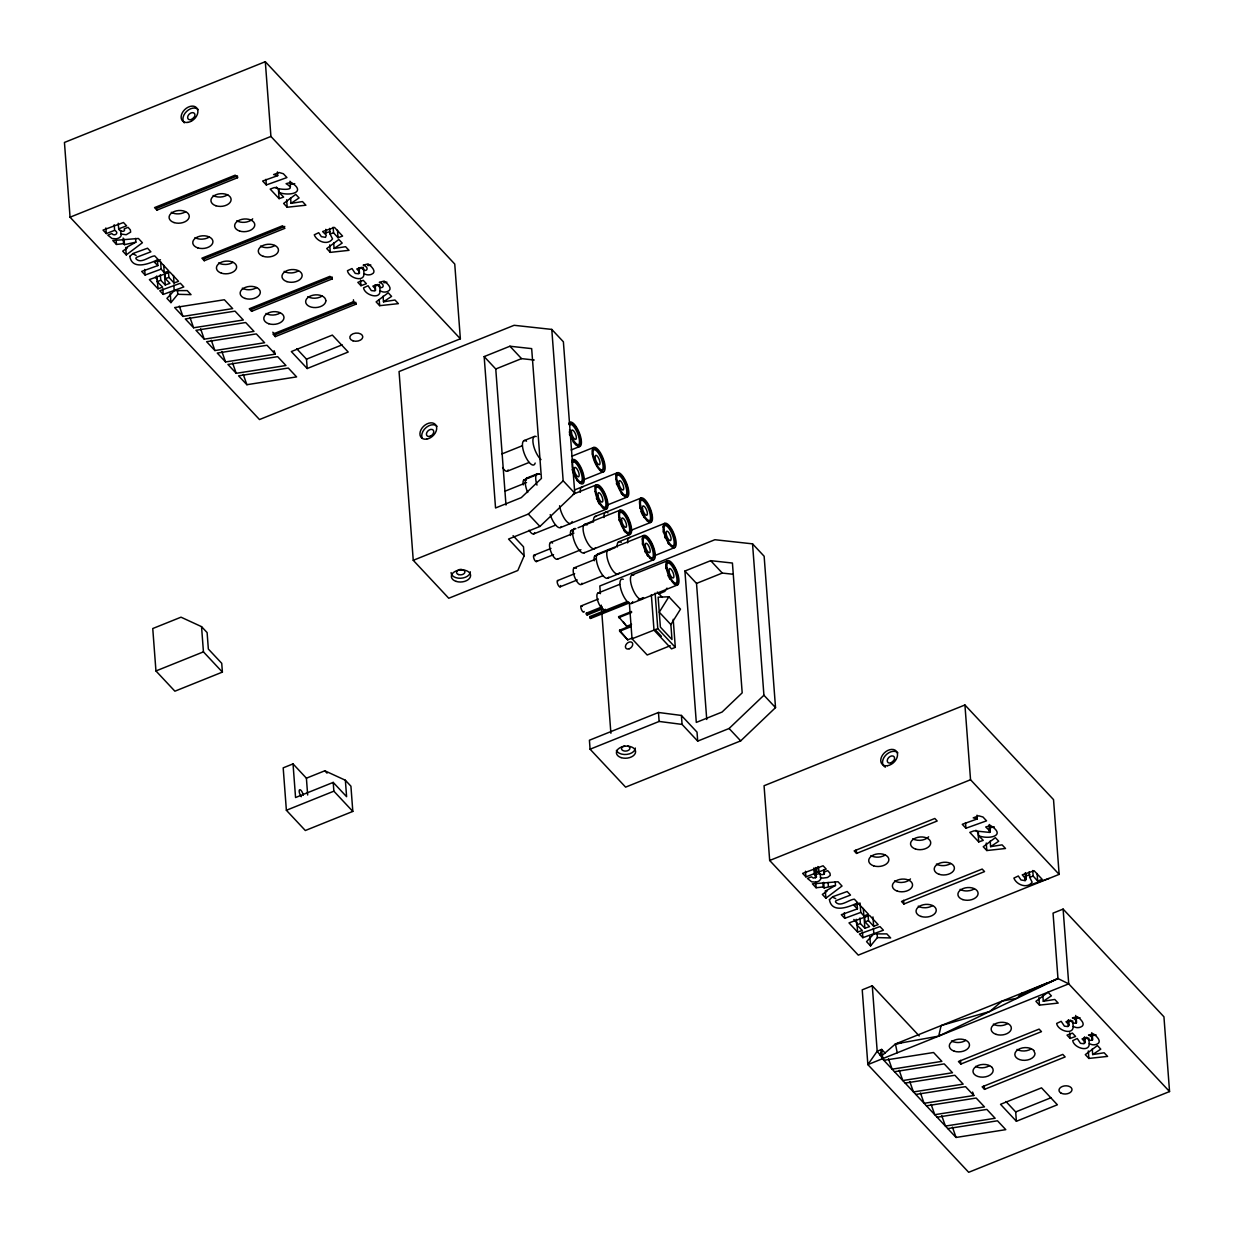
<?xml version="1.0" encoding="UTF-8"?>
<svg xmlns="http://www.w3.org/2000/svg" width="1234" height="1234" viewBox="0 0 1234 1234"><rect width="100%" height="100%" fill="white"/><g stroke="black" fill="none" stroke-linecap="round" stroke-linejoin="round"><path stroke-width="1.5" d="M817.864 866.53L818.296 872.145C818.744 875.137 826.04 875.724 823.757 872.207L827.69 870.633L829.958 873.148L830.266 875.415L827.52 877.497L822.692 878.13L820.487 877.328L820.194 873.579M881.616 1057.122L882.14 1055.471L895.437 1043.964L938.704 1036.113L941.11 1025.593L989.807 1011.448L1002.178 1001.052L1017.186 998.229L1021.69 993.2M1073.164 1026.518C1073.395 1035.588 1057.692 1030.637 1056.659 1023.449L1061.178 1021.32L1064.418 1026.164L1067.873 1026.565L1068.505 1024.374L1065.975 1021.721L1070.665 1020.117C1074.043 1026.95 1080.444 1020.703 1072.408 1017.88L1077.313 1016.677C1080.228 1018.729 1086.691 1024.683 1080.722 1027.043A5.43 3.409 -4.3 0 1 1075.94 1027.475L1073.164 1026.518L1072.747 1020.919M1089.252 1043.702C1089.483 1052.772 1073.781 1047.82 1072.732 1040.632L1077.251 1038.488L1080.49 1043.332L1083.961 1043.733L1084.593 1041.558L1082.048 1038.889L1086.738 1037.285C1090.116 1044.118 1096.517 1037.887 1088.496 1035.064L1093.386 1033.845C1096.301 1035.897 1102.764 1041.866 1096.795 1044.211A5.43 3.409 -4.3 0 1 1092.028 1044.658L1089.252 1043.702L1088.82 1038.087M666.992 588.109L664.817 591.379L658.833 594.001M363.984 273.763C364.215 282.833 348.512 277.881 347.464 270.693L351.983 268.565L355.222 273.393L358.693 273.809L359.325 271.619L356.78 268.966L361.469 267.362C364.848 274.195 371.249 267.948 363.212 265.125L368.118 263.922C371.033 265.973 377.496 271.927 371.527 274.287A5.43 3.409 -4.3 0 1 366.76 274.719L363.984 273.763L363.552 268.164M380.057 290.931C380.288 300.016 364.585 295.065 363.536 287.861L368.056 285.733L371.295 290.576L374.766 290.977L375.398 288.802L372.853 286.134L377.558 284.53C380.92 291.363 387.337 285.131 379.301 282.308L384.19 281.09C387.121 283.141 393.584 289.095 387.599 291.455A5.43 3.409 -4.3 0 1 382.833 291.903L380.057 290.931L379.64 285.332M978.331 831.963L978.608 835.696L983.267 840.369L978.732 841.912L969.801 832.379L974.058 830.821L989.545 832.41L989.961 825.808M1025.778 873.78L1026.194 879.379L1025.13 880.629L1020.981 879.965L1018.328 875.986L1013.885 878.099C1016.477 884.963 1027.567 889.004 1032.133 882.171L1029.665 877.281L1029.233 871.682M524.172 555.763L517.817 570.494L448.76 598.259L413.251 560.313L399.06 371.557L514.131 325.298L551.783 329.416L563.383 341.803L574.766 493.184L539.937 526.44L508.547 539.057L524.172 555.763L523.494 546.785L513.082 535.664M668.874 596.762L659.264 612.172L670.864 624.574L671.99 639.521L660.391 627.119L658.138 597.225L668.874 596.762L680.489 609.149L670.864 624.574M815.875 867.502L816.229 877.374L813.345 878.084L811.401 876.834L807.422 878.438L811.664 881.816L815.674 882.109A7.311 4.597 -4.3 0 0 819.391 880.737L820.826 878.932L820.487 877.328M173.793 285.008L174.225 290.607L166.945 298.366L170.94 302.623L177.773 294.294L177.495 290.561M873.41 928.292L873.842 933.891L866.561 941.65L870.556 945.907L877.389 937.578L877.112 933.845M413.251 560.313L528.322 514.054L563.167 480.797L551.783 329.416M752.539 543.855L764.139 556.241L775.523 707.622L740.693 740.878L625.607 787.138L590.083 749.208L589.42 740.23L658.462 712.481L681.399 715.442L682.078 724.404L697.704 741.11L729.093 728.492L763.923 695.236L752.539 543.855L714.887 539.721L599.817 585.996L600.387 593.647M363.29 267.223L358.091 269.367M379.378 284.406L374.18 286.535M227.75 194.602L227.395 194.91A10.119 6.355 -4.3 0 1 213.112 195.481M928.631 836.806L927.012 838.194A10.119 6.355 -4.3 0 1 912.728 838.765M135.863 242.157L126.886 247.216L127.441 247.803L122.721 251.134L126.254 254.914L142.404 242.728L138.409 238.47L112.818 240.553L116.474 244.455L123.554 243.653L124.48 244.656L135.863 242.157L135.586 238.424M835.48 885.457L826.502 890.501L827.058 891.087L822.338 894.419L825.87 898.198L842.02 886.027L838.025 881.755L812.435 883.852L816.09 887.755L823.171 886.938L824.096 887.94L835.48 885.457L835.202 881.708M291.008 203.363L299.091 197.949L295.744 194.37L283.635 203.44L287.183 207.235L305.878 205.214L302.484 201.574L291.008 203.363L290.576 197.764M334.106 248.481L342.188 243.067L338.841 239.489L326.732 248.574L330.28 252.368L348.991 250.332L345.582 246.692L334.106 248.481L333.674 242.882M383.481 301.806L391.579 296.391L388.216 292.797L376.123 301.883L379.671 305.677L398.366 303.641L394.973 300.016L383.481 301.806L383.064 296.191M990.624 846.647L998.707 841.233L995.36 837.655L983.251 846.74L986.799 850.534L1005.494 848.498L1002.101 844.858L990.624 846.647L990.192 841.048M1043.285 1001.252L1051.383 995.838L1048.021 992.244L1035.928 1001.329L1039.475 1005.124L1058.17 1003.088L1054.777 999.463L1043.285 1001.252L1042.869 995.637M1092.676 1054.561L1100.774 1049.147L1097.412 1045.568L1085.303 1054.638L1088.851 1058.433L1107.561 1056.397L1104.152 1052.772L1092.676 1054.561L1092.26 1048.946M1169.554 1091.55L1163.94 1016.801L1063.106 909.088L1053.049 913.129L1057.97 978.547C1044.967 984.377 1031.948 988.881 1019.438 995.715L1057.97 978.547L1068.721 983.853L1169.554 1091.55L968.69 1172.3L867.857 1064.603L862.227 989.838L872.268 985.796L919.207 1035.928M814.749 868.458L815.52 868.026L815.936 873.626M330.203 231.56L325.221 233.041M1029.819 874.844L1024.837 876.325M1071.621 1020.78L1067.287 1022.122M1087.709 1037.964L1083.359 1039.29M938.704 1036.113L1057.97 978.547M265.31 61.7L64.446 142.45L70.06 217.199L259.495 419.545L460.359 338.795L454.744 264.045L265.31 61.7L270.925 136.45L460.359 338.795M70.06 217.199L270.925 136.45M156.919 210.135L237.56 177.711L237.422 175.845L156.78 208.268L156.919 210.135L154.543 207.605L235.2 175.182L237.56 177.711M118.248 223.246L118.68 228.861L126.578 225.822L123.477 222.506L103.024 230.095L106.294 233.581L114.623 230.357C119.899 232.702 114.376 237.005 111.785 233.55L107.805 235.139L112.047 238.517L116.058 238.825A7.311 4.597 -4.3 0 0 119.775 237.452L121.21 235.648L120.577 230.295M277.712 175.644L262.641 181.028L266.313 184.946L286.936 177.557L283.357 173.732L279.146 172.529L273.624 174.565L277.712 175.644L277.419 171.912M284.792 226.439L204.134 258.847L204.273 260.729L284.931 228.305L282.555 225.776L201.898 258.199L204.273 260.729M251.628 311.307L332.285 278.884L332.147 277.018L251.489 309.441L251.628 311.307L249.268 308.778L329.91 276.354L332.285 278.884M355.963 304.181L353.587 301.651L272.945 334.075L275.305 336.604L355.963 304.181L355.824 302.315L275.167 334.738L272.807 332.208M296.731 348.744L306.495 359.171L342.142 344.841M307.204 368.519L348.204 352.029L332.332 335.093L291.332 351.567L307.204 368.519L306.495 359.171M484.16 356.595L509.935 346.23L531.669 348.62L541.433 478.422L521.319 497.611L495.544 507.976L484.16 356.595L495.759 368.997L505.986 505.045M495.759 368.997L521.535 358.631L534.214 360.019M523.818 440.723L534.276 436.512M501.976 453.911L522.059 445.844M507.328 471.203L529.093 462.457M571.172 449.947L580.057 446.369M572.19 456.086L593.523 447.51M526.625 478.098L537.098 473.902M523.987 479.872L539.042 473.825M504.783 491.286L526.548 482.54M582.402 480.242L603.734 471.666M574.658 489.913L617.216 472.807M573.224 494.186L596.346 484.885M155.947 670.957L203.44 651.861L222.398 672.098L174.889 691.194L155.947 670.957L152.754 628.538L181.012 617.185L201.543 626.641L207.111 632.579L208.345 649.022L221.734 663.321L222.398 672.098M533.813 533.875L555.578 525.129M607.853 504.814L627.412 496.963M560.514 527.55L606.542 509.04M594.85 516.599L640.893 498.104M584.453 524.481L620.023 510.182M571.342 530.466L574.689 529.124M578.036 527.766L593.107 521.72M550.472 542.544L573.903 533.134M533.859 555.315L550.981 548.436M536.435 561.547L553.557 554.652M557.49 559.172L580.936 549.747M631.53 530.111L651.105 522.244M584.191 552.832L630.235 534.337M618.543 541.896L664.571 523.386M597.672 553.973L643.701 535.479M595.019 555.747L615.103 547.68M574.149 567.841L595.914 559.095M557.537 580.612L574.658 573.717M560.113 586.829L577.234 579.949M581.168 584.453L602.932 575.707M655.208 555.408L674.782 547.541M607.868 578.129L653.912 559.634M631.808 575.075L667.378 560.776M597.827 593.138L619.591 584.392M581.229 605.894L598.336 599.014M684.916 571.034L710.691 560.668L732.425 563.043L742.189 692.845L722.075 712.049L696.3 722.414L684.916 571.034L696.516 583.42L706.743 719.484M602.932 608.686L587.153 615.041L586.428 614.285L586.351 613.159L602.13 606.819M586.428 614.285L602.223 607.93M629.479 602.84L590.639 618.45L589.929 617.694L589.837 616.568L626.918 601.668M589.929 617.694L628.769 602.084M638.225 599.724L643.531 597.595M631.561 603.426L677.589 584.916M696.516 583.42L722.291 573.07L733.166 574.257M631.577 611.478L618.558 616.707L626.687 626.301L631.561 624.327M618.635 617.694L631.654 612.465M632.579 637.885L627.705 639.844L619.653 631.253L619.576 630.219L630.96 625.638M619.653 631.253L631.037 626.671M293.029 763.892L283.188 767.856L286.381 810.275L305.322 830.513L352.816 811.417L350.919 786.181L345.366 780.243L324.82 770.787L306.402 778.191L293.029 763.892L295.558 797.534L333.211 782.402L346.6 796.686L345.366 780.243M629.371 603.287L632.039 638.796L657.784 628.63L675.307 647.356L671.527 648.868L654.005 630.158L651.336 594.649M670.216 645.737L647.187 654.992L632.039 638.796M286.381 810.275L333.874 791.179L352.816 811.417M590.083 749.208L659.141 721.443L682.078 724.404M964.926 704.984L764.062 785.734L769.677 860.484L858.278 955.131L1059.142 874.382L1053.527 799.617L964.926 704.984L970.541 779.749L1059.142 874.382M769.677 860.484L970.541 779.749M856.535 853.419L937.177 821.011L934.817 818.481L854.159 850.889L856.535 853.419L856.257 849.686M818.296 872.145L826.194 869.106L823.093 865.79L802.64 873.379L805.91 876.865L814.239 873.657L816.584 876.85M977.313 818.929L962.258 824.312L965.929 828.23L986.552 820.841L982.974 817.016L978.763 815.813L973.24 817.849L977.313 818.929L977.035 815.196M903.89 904.013L984.547 871.59L982.171 869.06L901.514 901.483L903.89 904.013L903.612 900.28M897.211 1052.787L895.437 1043.964L1047.327 982.912M960.823 1064.063L1041.481 1031.639L1039.105 1029.11L958.448 1061.533L960.823 1064.063L960.546 1060.33M984.501 1089.36L1065.158 1056.936L1062.783 1054.407L982.141 1086.83L984.501 1089.36L984.223 1085.627M1005.926 1101.499L1015.69 1111.927L1051.337 1097.597M1016.384 1121.274L1057.384 1104.785L1041.527 1087.848L1000.527 1104.322L1016.384 1121.274L1015.69 1111.927M145.103 275.043L161.145 269.12L164.245 272.668L168.842 270.971L158.97 260.42L154.404 262.148L157.844 265.588L141.694 271.403L145.103 275.043L144.686 269.428M844.719 918.327L860.761 912.404L863.862 915.952L868.458 914.255L858.586 903.72L854.021 905.432L857.46 908.872L841.31 914.687L844.719 918.327L844.303 912.728M168.441 271.773L168.873 277.372L174.04 282.972L178.544 281.337L169.937 272.128L149.376 279.594L157.998 288.802L162.641 287.167L157.104 281.599L156.687 276M868.057 915.057L868.489 920.672L873.657 926.256L878.161 924.621L869.554 915.427L848.992 922.893L857.615 932.086L862.257 930.451L856.72 924.898L856.303 919.284M163.227 294.402L183.789 286.936L180.365 283.265L159.788 290.73L163.227 294.402L162.811 288.787M333.149 227.226L333.566 232.825L338.039 237.715L342.589 236.08L334.522 227.457L322.614 231.545L326.285 235.154L325.514 237.344L321.364 236.666L318.711 232.702L314.269 234.815C316.86 241.679 327.951 245.72 332.517 238.887L330.049 233.997L329.617 228.398M862.844 937.686L883.405 930.235L879.981 926.564L859.404 934.015L862.844 937.686L862.427 932.086M1032.765 870.51L1033.182 876.109L1037.655 880.999L1042.206 879.364L1034.138 870.757L1022.23 874.829L1026.194 879.379M157.104 281.599L160.759 280.272L165.263 284.977L169.891 283.342L165.402 278.637L164.986 273.022M856.72 924.898L860.376 923.556L864.88 928.261L869.507 926.626L865.019 921.921L864.602 916.322M165.402 278.637L168.873 277.372M360.96 285.686L366.405 283.712L363.259 280.349L357.829 282.355L360.96 285.686L360.529 280.087M865.019 921.921L868.489 920.672M1070.14 1038.442L1075.601 1036.467L1072.454 1033.105L1067.024 1035.11L1070.14 1038.442L1069.724 1032.843M157.134 260.929L160.451 259.772M856.751 904.214L860.067 903.057L860.761 912.404M1030.961 884.639L1049.101 878.423M278.992 192.411C288.417 196.391 307.636 192.828 291.039 182.323L286.103 183.681C298.643 191.193 279.285 189.805 274.442 187.537L270.184 189.095L279.115 198.628L283.65 197.085L278.992 192.411L278.714 188.679M330.049 233.997L333.566 232.825M1029.665 877.281L1033.182 876.109M294.741 183.635L291.486 184.298M994.357 826.919L991.103 827.582M182.94 316.413L232.655 308.608L224.372 299.754L174.657 307.559L182.94 316.413L179.3 306.078M193.599 327.781L243.314 319.992L235.031 311.138L185.301 318.943L193.599 327.781L189.959 317.462M204.242 339.165L253.973 331.375L245.674 322.521L195.959 330.311L204.242 339.165L200.618 328.846M214.901 350.549L264.616 342.743L256.333 333.905L206.618 341.695L214.901 350.549L211.276 340.229M275.275 354.127L266.991 345.273L217.277 353.078L225.56 361.932L275.275 354.127L274.071 350.687M236.218 373.316L285.933 365.511L277.65 356.657L227.935 364.462L236.218 373.316L232.578 362.981M246.877 384.7L296.592 376.894L288.309 368.041L238.578 375.846L246.877 384.7L243.237 374.365M895.437 1043.964L900.974 1043.085M894.496 1071.698L944.211 1063.893L952.494 1072.747L902.779 1080.552L899.154 1070.217M905.154 1083.082L954.869 1075.277L963.152 1084.131L913.438 1091.936L909.797 1081.601M915.813 1094.45L965.528 1086.66L973.811 1095.514L924.096 1103.304L920.456 1092.985M926.456 1105.834L976.187 1098.044L984.47 1106.883L934.755 1114.688L931.115 1104.368M937.115 1117.217L986.83 1109.412L995.128 1118.266L945.414 1126.071L941.773 1115.752M947.774 1128.601L997.488 1120.796L1005.772 1129.65L956.057 1137.455L882.387 1058.757M814.486 874.335L818.142 874.042M174.225 290.607L187.229 290.607L191.023 294.648L177.773 294.294M873.842 933.891L886.845 933.891L890.639 937.948L877.389 937.578M978.608 835.696C988.033 839.675 1007.252 836.112 990.655 825.608L985.704 826.965L990.378 831.408M888.495 1058.834L892.136 1069.168L941.851 1061.363L933.552 1052.509L883.837 1060.314L882.14 1055.471L879.965 1054.916L881.678 1049.409L885.04 1053.003M136.11 255.407L133.38 254.034M835.726 898.691L832.996 897.319M307.837 296.638L309.919 297.579A10.119 6.355 -4.3 0 0 322.12 296.067M265.989 313.467L268.071 314.392A10.119 6.355 -4.3 0 0 280.272 312.896M1017.017 1049.409L1019.099 1050.335A10.119 6.355 -4.3 0 0 1031.3 1048.838M975.6 1066.423L977.251 1067.148A10.119 6.355 -4.3 0 0 989.452 1065.652M120.87 234.044L126.192 234.722L130.65 232.115L130.341 229.863L128.074 227.349L124.156 228.922C126.423 232.439 119.127 231.853 118.68 228.861M509.935 346.23L521.535 358.631M710.691 560.668L722.291 573.07M563.167 480.797L574.766 493.184M763.923 695.236L775.523 707.622M657.336 592.058L662.334 597.41M655.053 629.541L661.362 636.297M528.322 514.054L539.937 526.44M729.093 728.492L740.693 740.878M623.155 621.627L626.687 626.301M619.576 630.219L627.705 639.844M589.837 616.568L590.639 618.45M586.351 613.159L587.153 615.041M681.399 715.442L697.025 732.132L697.704 741.11M324.82 770.787L327.041 773.163M975.878 830.251L978.022 832.564L978.732 841.912M276.262 186.966L278.421 189.28L279.115 198.628M853.835 919.438L856.905 922.754L857.615 932.086M155.237 277.249L157.289 279.455M882.742 1058.618L877.189 1051.214L872.268 985.796M972.608 1092.059L973.811 1095.514M952.432 1127.12L956.057 1137.455M221.919 351.597L225.56 361.932M1092.229 1034.154L1092.645 1039.768M1091.812 1032.627L1092.368 1040.092M1091.519 1034.74L1091.936 1040.355M1088.295 1050.952L1088.851 1058.433M1084.532 1036.884L1084.948 1042.499M1084.316 1037.609L1084.748 1043.208M1076.156 1016.986L1076.572 1022.585M1075.724 1015.443L1076.295 1022.924M1075.431 1017.572L1075.863 1023.171M1063.106 909.088L1068.721 983.853L867.857 1064.603L877.189 1051.214L881.678 1049.409L882.14 1055.471M1068.443 1019.716L1068.875 1025.315M1068.243 1020.425L1068.659 1026.04M1037.1 873.518L1037.655 880.999M1038.905 997.643L1039.475 1005.124M1025.377 872.623L1025.793 878.238M1024.852 876.896L1025.13 880.629M989.622 824.513L990.177 831.994M988.989 824.929L989.545 832.41M986.244 843.053L986.799 850.534M965.512 822.631L965.929 828.23M872.947 916.908L873.657 926.256M869.847 936.575L870.556 945.907M864.186 918.914L864.88 928.261M863.306 908.471L863.862 915.952M859.959 917.957L860.376 923.556M857.044 903.257L857.46 908.872M828.091 882.495L828.369 886.228M824.142 869.862L824.42 873.595M823.942 870.186L824.219 873.934M825.315 890.717L825.87 898.198M823.68 882.341L824.096 887.94M822.893 883.205L823.171 886.938M818.605 867.317L819.021 872.916M815.042 872.191L815.458 877.806M814.625 868.921L815.057 874.52M815.674 882.14L816.09 887.755M813.808 868.042L814.239 873.657M805.478 871.25L805.91 876.865M673.193 619.314L675.307 647.356M655.115 593.122L657.784 628.63M658.462 712.481L659.141 721.443M601.251 605.123L610.892 733.258M379.239 300.063L379.671 305.677M375.136 284.838L375.552 290.453M359.048 267.67L359.48 273.285M353.448 299.785L353.587 301.651M337.484 230.234L338.039 237.715M329.725 244.887L330.28 252.368M325.761 229.339L326.038 233.072M290.005 181.228L290.422 186.828M333.211 782.402L333.874 791.179M286.627 199.769L287.183 207.235M265.896 179.346L266.313 184.946M275.167 334.738L275.305 336.604M306.402 778.191L307.667 795.005M201.543 626.641L203.44 651.861M173.485 275.49L174.04 282.972M170.23 293.276L170.94 302.623M163.69 265.187L164.245 272.668M164.569 275.629L165.263 284.977M160.59 261.639L161.145 269.12M160.343 274.658L160.759 280.272M157.428 259.973L157.844 265.588M157.428 281.337L157.998 288.802M125.698 247.432L126.254 254.914M124.063 239.041L124.48 244.656M123.138 238.054L123.554 243.653M116.197 240.723L116.474 244.455M114.207 224.758L114.623 230.357M105.862 227.966L106.294 233.581M891.642 763.044A4.211 2.931 -43.1 0 1 894.835 760.298M950.689 863.491A10.119 6.355 -4.3 0 1 948.591 864.587L946.139 865.312A10.119 6.355 -4.3 0 1 936.405 864.062M885.38 767.162A9.625 6.694 -43.1 0 1 885.364 755.609A9.625 6.694 -43.1 0 1 897.874 752.848M885.164 855.008A10.119 6.355 -4.3 0 1 883.066 856.103L880.613 856.843A10.119 6.355 -4.3 0 1 870.88 855.578M818.682 871.389A7.311 4.597 -4.3 0 1 814.98 872.762M932.518 905.602A10.119 6.355 -4.3 0 1 925.361 907.746L922.754 907.638A10.119 6.355 -4.3 0 1 918.25 906.172M974.366 888.773A10.119 6.355 -4.3 0 1 969.816 890.609L967.209 890.933A10.119 6.355 -4.3 0 1 960.098 889.344M910.461 878.932A10.119 6.355 -4.3 0 1 904.291 882.14L901.684 882.464A10.119 6.355 -4.3 0 1 894.573 880.875M301.312 796.701A4.211 1.481 68.1 0 1 299.183 791.426A4.211 1.481 68.1 0 1 300.834 790.207A4.211 1.481 68.1 0 1 303.255 795.282M184.313 122.86A9.625 6.694 -43.1 0 1 186.612 111.415A9.625 6.694 -43.1 0 1 198.258 109.564M252.692 218.819A10.119 6.355 -4.3 0 1 248.975 221.287L246.522 222.027A10.119 6.355 -4.3 0 1 236.789 220.763M185.547 211.724A10.119 6.355 -4.3 0 1 183.45 212.819L180.997 213.559A10.119 6.355 -4.3 0 1 171.264 212.294M370.817 264.94A5.43 3.409 -4.3 0 1 367.639 265.541M386.905 282.108A5.43 3.409 -4.3 0 1 383.728 282.709M298.427 270.786A10.119 6.355 -4.3 0 1 291.27 272.93L288.663 272.822A10.119 6.355 -4.3 0 1 284.159 271.357M232.902 262.318A10.119 6.355 -4.3 0 1 225.745 264.462L223.138 264.354A10.119 6.355 -4.3 0 1 218.634 262.888M274.75 245.489A10.119 6.355 -4.3 0 1 270.2 247.324L267.593 247.633A10.119 6.355 -4.3 0 1 260.482 246.06M209.225 237.021A10.119 6.355 -4.3 0 1 204.674 238.841L202.067 239.165A10.119 6.355 -4.3 0 1 194.957 237.591M256.579 287.599A10.119 6.355 -4.3 0 1 246.815 289.635L244.378 289.095A10.119 6.355 -4.3 0 1 242.311 288.17M191.656 120.685A4.211 2.931 -43.1 0 1 195.219 117.014M1007.623 1023.541A10.119 6.355 -4.3 0 1 1000.466 1025.685L997.843 1025.577A10.119 6.355 -4.3 0 1 993.339 1024.112M965.775 1040.37A10.119 6.355 -4.3 0 1 955.995 1042.406L953.574 1041.866A10.119 6.355 -4.3 0 1 951.491 1040.941M1080.012 1017.695A5.43 3.409 -4.3 0 1 1075.246 1018.143M1096.085 1034.863A5.43 3.409 -4.3 0 1 1091.319 1035.311M461.362 569.476A4.211 2.653 -4.3 0 1 459.187 569.568M422.151 438.116A9.625 6.694 -43.1 0 1 426.378 427.303A9.625 6.694 -43.1 0 1 437.052 426.27M470.324 571.805A9.625 6.047 -4.3 0 1 460.621 578.252A9.625 6.047 -4.3 0 1 451.089 572.576M627.844 746.061A4.211 2.653 -4.3 0 1 628.661 750.195A4.211 2.653 -4.3 0 1 622.044 749.917A4.211 2.653 -4.3 0 1 624.651 745.922M635.325 748.051A9.625 6.047 -4.3 0 1 626.887 754.406A9.625 6.047 -4.3 0 1 616.398 750.38M627.643 542.867A13.127 4.612 68.1 0 1 630.219 537.5M663.182 527.134A11.307 3.964 68.1 0 1 671.697 533.088A11.307 3.964 68.1 0 1 671.99 546.477M668.581 543.916A11.307 3.964 68.1 0 1 667.856 542.945M665.172 538.039A11.307 3.964 68.1 0 1 664.632 536.667M663.414 532.564A11.307 3.964 68.1 0 1 663.182 531.283M617.185 547.078A13.127 4.612 68.1 0 1 621.226 542.343M594.279 560.776A9.024 3.162 68.1 0 1 596.346 555.778M527.705 492.505A13.127 4.612 68.1 0 1 528.553 478.129M536.991 485.101A13.127 4.612 68.1 0 1 539.782 474.35M571.789 460.606A13.127 4.612 68.1 0 1 581.553 468.827A13.127 4.612 68.1 0 1 582.093 483.975A13.127 4.612 68.1 0 1 572.098 469.198M571.836 462.102A11.307 3.964 68.1 0 1 580.643 471.342A11.307 3.964 68.1 0 1 579.486 482.525M577.404 480.967A11.307 3.964 68.1 0 1 576.679 480.119M608.748 577.111A13.127 4.612 68.1 0 1 598.752 568.38A13.127 4.612 68.1 0 1 598.876 553.788M581.97 583.219A9.024 3.162 68.1 0 1 574.566 576.926A9.024 3.162 68.1 0 1 576.278 568.35M619.206 572.915A13.127 4.612 68.1 0 1 608.886 563.383A13.127 4.612 68.1 0 1 610.059 549.809M560.498 585.548A3.378 1.188 68.1 0 1 559.141 586.443A3.378 1.188 68.1 0 1 557.228 582.371A3.378 1.188 68.1 0 1 558.246 580.751M650.519 558.4A11.307 3.964 68.1 0 1 649.855 558.046M647.711 555.994A11.307 3.964 68.1 0 1 646.986 555.022M645.583 552.739A11.307 3.964 68.1 0 1 644.919 551.459M642.544 544.641A11.307 3.964 68.1 0 1 642.312 543.361M642.312 539.212A11.307 3.964 68.1 0 1 650.195 543.87A11.307 3.964 68.1 0 1 652.154 558.37M584.685 552.431A13.127 4.612 68.1 0 1 574.442 541.495A13.127 4.612 68.1 0 1 575.908 528.723M557.969 558.693A9.024 3.162 68.1 0 1 550.58 550.811A9.024 3.162 68.1 0 1 552.601 543.053M595.528 547.618A13.127 4.612 68.1 0 1 584.901 537.284A13.127 4.612 68.1 0 1 587.137 524.944M536.805 560.853A3.378 1.188 68.1 0 1 535.016 560.652A3.378 1.188 68.1 0 1 533.489 556.38A3.378 1.188 68.1 0 1 534.985 555.855M618.866 513.221A11.307 3.964 68.1 0 1 627.458 520.563A11.307 3.964 68.1 0 1 627.443 533.273M625.484 532.224A11.307 3.964 68.1 0 1 624.034 530.713M619.19 520.702A11.307 3.964 68.1 0 1 618.866 519.36M603.966 517.586A13.127 4.612 68.1 0 1 608.007 512.85M639.736 501.127A11.307 3.964 68.1 0 1 648.868 509.843A11.307 3.964 68.1 0 1 647.048 520.671M644.179 517.648A11.307 3.964 68.1 0 1 643.454 516.552M642.76 515.365A11.307 3.964 68.1 0 1 642.112 514.084M641.495 512.742A11.307 3.964 68.1 0 1 640.955 511.37M640.06 508.609A11.307 3.964 68.1 0 1 639.736 507.267M593.508 521.781A13.127 4.612 68.1 0 1 596.068 516.414M570.602 535.494A9.024 3.162 68.1 0 1 573.471 530.975M568.704 424.033A13.127 4.612 68.1 0 1 578.268 430.419A13.127 4.612 68.1 0 1 579.486 446.569A13.127 4.612 68.1 0 1 569.29 431.823M540.986 459.588A13.127 4.612 68.1 0 1 533.35 444.579A13.127 4.612 68.1 0 1 536.204 436.543M569.553 425.529A11.307 3.964 68.1 0 1 578.175 431.715A11.307 3.964 68.1 0 1 578.16 444.842A11.307 3.964 68.1 0 1 569.553 429.679M576.016 444.795A11.307 3.964 68.1 0 1 575.322 444.271M573.872 442.744A11.307 3.964 68.1 0 1 573.131 441.772M569.907 435.494A11.307 3.964 68.1 0 1 569.429 434.106M569.429 424.357A11.307 3.964 68.1 0 1 576.988 431.915A11.307 3.964 68.1 0 1 578.715 444.749M535.17 463.058A13.127 4.612 68.1 0 1 524.573 454.328A13.127 4.612 68.1 0 1 526.517 441.186M508.115 469.953A9.024 3.162 68.1 0 1 502.608 467.547M580.288 492.289A13.127 4.612 68.1 0 1 582.849 486.906M623.371 495.374A11.307 3.964 68.1 0 1 622.676 494.849M621.951 494.171A11.307 3.964 68.1 0 1 621.226 493.338M616.784 484.7A11.307 3.964 68.1 0 1 616.383 483.312M616.383 475.306A11.307 3.964 68.1 0 1 624.635 483.188A11.307 3.964 68.1 0 1 625.191 495.883M632.039 603.01A13.127 4.612 68.1 0 1 621.797 592.089A13.127 4.612 68.1 0 1 623.278 579.301M632.703 601.621A13.127 4.612 68.1 0 1 632.425 602.408M605.323 609.272A9.024 3.162 68.1 0 1 598.243 602.223A9.024 3.162 68.1 0 1 599.153 593.153M642.883 598.212A13.127 4.612 68.1 0 1 632.564 588.68A13.127 4.612 68.1 0 1 633.736 575.09M584.16 611.447A3.378 1.188 68.1 0 1 582.386 611.231A3.378 1.188 68.1 0 1 580.844 606.974A3.378 1.188 68.1 0 1 582.355 606.434M666.962 562.905A11.307 3.964 68.1 0 1 675.615 573.208A11.307 3.964 68.1 0 1 674.196 583.682M669.954 579.224A11.307 3.964 68.1 0 1 669.26 578.036M668.597 576.756A11.307 3.964 68.1 0 1 667.995 575.414M665.99 568.658A11.307 3.964 68.1 0 1 665.99 564.509M561.377 526.532A13.127 4.612 68.1 0 1 550.21 514.593M534.615 532.625A9.024 3.162 68.1 0 1 529.093 530.219M572.129 521.535A13.127 4.612 68.1 0 1 565.789 520.47A13.127 4.612 68.1 0 1 559.573 505.755M603.164 507.806A11.307 3.964 68.1 0 1 602.5 507.467M599.631 504.444A11.307 3.964 68.1 0 1 598.906 503.349M598.212 502.145A11.307 3.964 68.1 0 1 597.564 500.881M596.947 499.539A11.307 3.964 68.1 0 1 596.408 498.166M595.513 487.384A11.307 3.964 68.1 0 1 603.472 494.587A11.307 3.964 68.1 0 1 604.799 507.791M593.107 449.639A11.307 3.964 68.1 0 1 601.76 459.958A11.307 3.964 68.1 0 1 600.356 470.432M523.247 484.9A9.024 3.162 68.1 0 1 526.116 480.381M129.801 256.363C132.177 270.801 150.039 263.459 158.122 259.51L154.713 255.885C149.036 256.348 140.707 264.4 135.956 258.739A2.746 1.728 -4.3 0 1 136.511 257.335L150.887 251.798L147.54 248.219L133.179 253.402L129.801 256.363M829.418 899.648C831.793 914.086 849.655 906.743 857.738 902.794L854.329 899.17C848.653 899.632 840.323 907.7 835.572 902.023A2.746 1.728 -4.3 0 1 836.128 900.619L850.504 895.082L847.156 891.519L832.796 896.686L829.418 899.648M996.131 1034.385L994.049 1033.46A10.119 6.355 -4.3 0 1 996.27 1023.356A10.119 6.355 -4.3 0 1 1011.032 1026.626L1011.34 1028.261A10.119 6.355 -4.3 0 1 996.131 1034.385M954.283 1051.214L952.201 1050.273A10.119 6.355 -4.3 0 1 954.422 1040.185A10.119 6.355 -4.3 0 1 969.184 1043.455L969.492 1045.09A10.119 6.355 -4.3 0 1 954.283 1051.214M1033.722 1050.427L1032.133 1049.178A10.119 6.355 -4.3 0 0 1019.963 1048.653A10.119 6.355 -4.3 0 0 1015.15 1055.995L1016.137 1057.492A10.119 6.355 -4.3 0 0 1027.459 1060.006A10.119 6.355 -4.3 0 0 1035.017 1053.558L1033.722 1050.427M1060.854 1092.985L1059.836 1092.183A6.509 4.088 -4.3 0 1 1062.289 1086.491A6.509 4.088 -4.3 0 1 1071.143 1087.632L1071.775 1088.604A6.509 4.088 -4.3 0 1 1068.69 1093.324A6.509 4.088 -4.3 0 1 1060.854 1092.985M991.874 1067.256L990.285 1065.991A10.119 6.355 -4.3 0 0 978.115 1065.466A10.119 6.355 -4.3 0 0 973.302 1072.824L974.289 1074.32A10.119 6.355 -4.3 0 0 988.048 1076.094A10.119 6.355 -4.3 0 0 991.874 1067.256M325.838 300.803L325.514 299.168A10.119 6.355 -4.3 0 0 309.318 296.592A10.119 6.355 -4.3 0 0 311.384 307.143A10.119 6.355 -4.3 0 0 325.838 300.803M890.871 762.874A4.211 2.931 -43.1 0 0 894.095 756.75A4.211 2.931 -43.1 0 0 887.74 758.864A4.211 2.931 -43.1 0 0 890.871 762.874M939.197 874.335A10.119 6.355 -4.3 0 0 954.406 868.212A10.119 6.355 -4.3 0 0 939.336 863.306A10.119 6.355 -4.3 0 0 939.197 874.335M887.508 765.697A9.625 6.694 -43.1 0 0 897.072 752.416A9.625 6.694 -43.1 0 0 882.804 754.699A9.625 6.694 -43.1 0 0 887.508 765.697M873.672 865.852A10.119 6.355 -4.3 0 0 888.881 859.743A10.119 6.355 -4.3 0 0 873.811 854.838A10.119 6.355 -4.3 0 0 873.672 865.852M915.52 849.038A10.119 6.355 -4.3 0 0 930.729 842.915A10.119 6.355 -4.3 0 0 915.659 838.009A10.119 6.355 -4.3 0 0 915.52 849.038M897.349 891.149A10.119 6.355 -4.3 0 0 912.558 885.025A10.119 6.355 -4.3 0 0 897.504 880.12A10.119 6.355 -4.3 0 0 897.349 891.149M921.027 916.446A10.119 6.355 -4.3 0 0 936.251 910.322A10.119 6.355 -4.3 0 0 921.181 905.417A10.119 6.355 -4.3 0 0 921.027 916.446M962.875 899.617A10.119 6.355 -4.3 0 0 978.099 893.509A10.119 6.355 -4.3 0 0 963.029 888.588A10.119 6.355 -4.3 0 0 962.875 899.617M187.892 122.397A9.625 6.694 -43.1 0 0 197.455 109.132A9.625 6.694 -43.1 0 0 183.187 111.399A9.625 6.694 -43.1 0 0 187.892 122.397M239.581 231.036A10.119 6.355 -4.3 0 0 254.79 224.927A10.119 6.355 -4.3 0 0 239.735 220.022A10.119 6.355 -4.3 0 0 239.581 231.036M215.904 205.754A10.119 6.355 -4.3 0 0 231.113 199.63A10.119 6.355 -4.3 0 0 216.043 194.725A10.119 6.355 -4.3 0 0 215.904 205.754M174.056 222.567A10.119 6.355 -4.3 0 0 189.265 216.459A10.119 6.355 -4.3 0 0 174.195 211.538A10.119 6.355 -4.3 0 0 174.056 222.567M191.255 119.575A4.211 2.931 -43.1 0 0 194.478 113.466A4.211 2.931 -43.1 0 0 188.123 115.58A4.211 2.931 -43.1 0 0 191.255 119.575M286.936 281.63A10.119 6.355 -4.3 0 0 302.16 275.506A10.119 6.355 -4.3 0 0 287.09 270.601A10.119 6.355 -4.3 0 0 286.936 281.63M197.733 247.864A10.119 6.355 -4.3 0 0 212.942 241.741A10.119 6.355 -4.3 0 0 197.887 236.835A10.119 6.355 -4.3 0 0 197.733 247.864M245.088 298.443A10.119 6.355 -4.3 0 0 260.312 292.335A10.119 6.355 -4.3 0 0 245.242 287.429A10.119 6.355 -4.3 0 0 245.088 298.443M221.41 273.161A10.119 6.355 -4.3 0 0 236.635 267.038A10.119 6.355 -4.3 0 0 221.565 262.132A10.119 6.355 -4.3 0 0 221.41 273.161M263.258 256.333A10.119 6.355 -4.3 0 0 278.483 250.209A10.119 6.355 -4.3 0 0 263.413 245.304A10.119 6.355 -4.3 0 0 263.258 256.333M268.765 323.74A10.119 6.355 -4.3 0 0 283.99 317.616A10.119 6.355 -4.3 0 0 268.919 312.711A10.119 6.355 -4.3 0 0 268.765 323.74M353.001 340.831A6.509 4.088 -4.3 0 0 362.796 336.897A6.509 4.088 -4.3 0 0 353.109 333.735A6.509 4.088 -4.3 0 0 353.001 340.831M456.102 581.384A9.625 6.047 -4.3 0 0 470.601 575.553A9.625 6.047 -4.3 0 0 456.256 570.879A9.625 6.047 -4.3 0 0 456.102 581.384M458.57 574.581A4.211 2.653 -4.3 0 0 464.909 572.021A4.211 2.653 -4.3 0 0 458.632 569.985A4.211 2.653 -4.3 0 0 458.57 574.581M430.234 436.234A4.211 2.931 -43.1 0 0 433.196 430.08A4.211 2.931 -43.1 0 0 426.841 432.471A4.211 2.931 -43.1 0 0 430.234 436.234M426.686 439.119A9.625 6.694 -43.1 0 0 436.25 425.853A9.625 6.694 -43.1 0 0 421.997 428.121A9.625 6.694 -43.1 0 0 426.686 439.119M621.118 757.614A9.625 6.047 -4.3 0 0 635.603 751.799A9.625 6.047 -4.3 0 0 621.257 747.125A9.625 6.047 -4.3 0 0 621.118 757.614M629.217 648.776A4.211 2.931 -43.1 0 0 632.178 642.621A4.211 2.931 -43.1 0 0 625.823 645.012A4.211 2.931 -43.1 0 0 629.217 648.776M666.175 533.875A5.059 1.774 68.1 0 0 670.37 540.631A5.059 1.774 68.1 0 0 669.214 533.196A5.059 1.774 68.1 0 0 666.175 533.875M663.368 529.957A13.127 4.612 68.1 0 0 674.211 547.742A13.127 4.612 68.1 0 0 671.435 528.692A13.127 4.612 68.1 0 0 663.368 529.957M664.262 530.836A11.307 3.964 68.1 0 0 673.625 546.03A11.307 3.964 68.1 0 0 671.126 529.525A11.307 3.964 68.1 0 0 664.262 530.836M574.273 470.092A5.059 1.774 68.1 0 0 578.468 476.833A5.059 1.774 68.1 0 0 577.311 469.414A5.059 1.774 68.1 0 0 574.273 470.092M572.36 467.054A11.307 3.964 68.1 0 0 581.723 482.247A11.307 3.964 68.1 0 0 579.224 465.727A11.307 3.964 68.1 0 0 572.36 467.054M645.305 545.968A5.059 1.774 68.1 0 0 649.516 552.709A5.059 1.774 68.1 0 0 648.344 545.289A5.059 1.774 68.1 0 0 645.305 545.968M642.513 542.05A13.127 4.612 68.1 0 0 653.341 559.835A13.127 4.612 68.1 0 0 650.565 540.785A13.127 4.612 68.1 0 0 642.513 542.05M643.392 542.929A11.307 3.964 68.1 0 0 652.755 558.123A11.307 3.964 68.1 0 0 650.256 541.603A11.307 3.964 68.1 0 0 643.392 542.929M621.627 520.671A5.059 1.774 68.1 0 0 625.823 527.412A5.059 1.774 68.1 0 0 624.666 519.992A5.059 1.774 68.1 0 0 621.627 520.671M618.82 516.753A13.127 4.612 68.1 0 0 629.664 534.538A13.127 4.612 68.1 0 0 626.887 515.488A13.127 4.612 68.1 0 0 618.82 516.753M619.715 517.632A11.307 3.964 68.1 0 0 629.078 532.826A11.307 3.964 68.1 0 0 626.579 516.321A11.307 3.964 68.1 0 0 619.715 517.632M642.498 508.593A5.059 1.774 68.1 0 0 646.693 515.334A5.059 1.774 68.1 0 0 645.536 507.914A5.059 1.774 68.1 0 0 642.498 508.593M639.69 504.675A13.127 4.612 68.1 0 0 650.534 522.445A13.127 4.612 68.1 0 0 647.757 503.395A13.127 4.612 68.1 0 0 639.69 504.675M640.585 505.554A11.307 3.964 68.1 0 0 649.948 520.748A11.307 3.964 68.1 0 0 647.449 504.228A11.307 3.964 68.1 0 0 640.585 505.554M571.465 432.718A5.059 1.774 68.1 0 0 575.661 439.458A5.059 1.774 68.1 0 0 574.489 432.023A5.059 1.774 68.1 0 0 571.465 432.718M618.82 483.296A5.059 1.774 68.1 0 0 623.016 490.037A5.059 1.774 68.1 0 0 621.859 482.617A5.059 1.774 68.1 0 0 618.82 483.296M616.013 479.378A13.127 4.612 68.1 0 0 626.857 497.163A13.127 4.612 68.1 0 0 624.08 478.113A13.127 4.612 68.1 0 0 616.013 479.378M616.907 480.257A11.307 3.964 68.1 0 0 626.27 495.451A11.307 3.964 68.1 0 0 623.772 478.931A11.307 3.964 68.1 0 0 616.907 480.257M668.982 571.265A5.059 1.774 68.1 0 0 673.193 578.006A5.059 1.774 68.1 0 0 672.021 570.571A5.059 1.774 68.1 0 0 668.982 571.265M666.19 567.347A13.127 4.612 68.1 0 0 677.019 585.117A13.127 4.612 68.1 0 0 674.242 566.067A13.127 4.612 68.1 0 0 666.19 567.347M667.07 568.226A11.307 3.964 68.1 0 0 676.448 583.42A11.307 3.964 68.1 0 0 673.934 566.9A11.307 3.964 68.1 0 0 667.07 568.226M597.95 495.389A5.059 1.774 68.1 0 0 602.146 502.13A5.059 1.774 68.1 0 0 600.989 494.695A5.059 1.774 68.1 0 0 597.95 495.389M595.143 491.456A13.127 4.612 68.1 0 0 605.987 509.241A13.127 4.612 68.1 0 0 603.21 490.191A13.127 4.612 68.1 0 0 595.143 491.456M596.037 492.335A11.307 3.964 68.1 0 0 605.4 507.544A11.307 3.964 68.1 0 0 602.902 491.024A11.307 3.964 68.1 0 0 596.037 492.335M595.143 457.999A5.059 1.774 68.1 0 0 599.338 464.74A5.059 1.774 68.1 0 0 598.166 457.32A5.059 1.774 68.1 0 0 595.143 457.999M592.335 454.081A13.127 4.612 68.1 0 0 603.164 471.866A13.127 4.612 68.1 0 0 600.403 452.816A13.127 4.612 68.1 0 0 592.335 454.081M593.23 454.96A11.307 3.964 68.1 0 0 602.593 470.154A11.307 3.964 68.1 0 0 600.079 453.649A11.307 3.964 68.1 0 0 593.23 454.96"/></g></svg>
